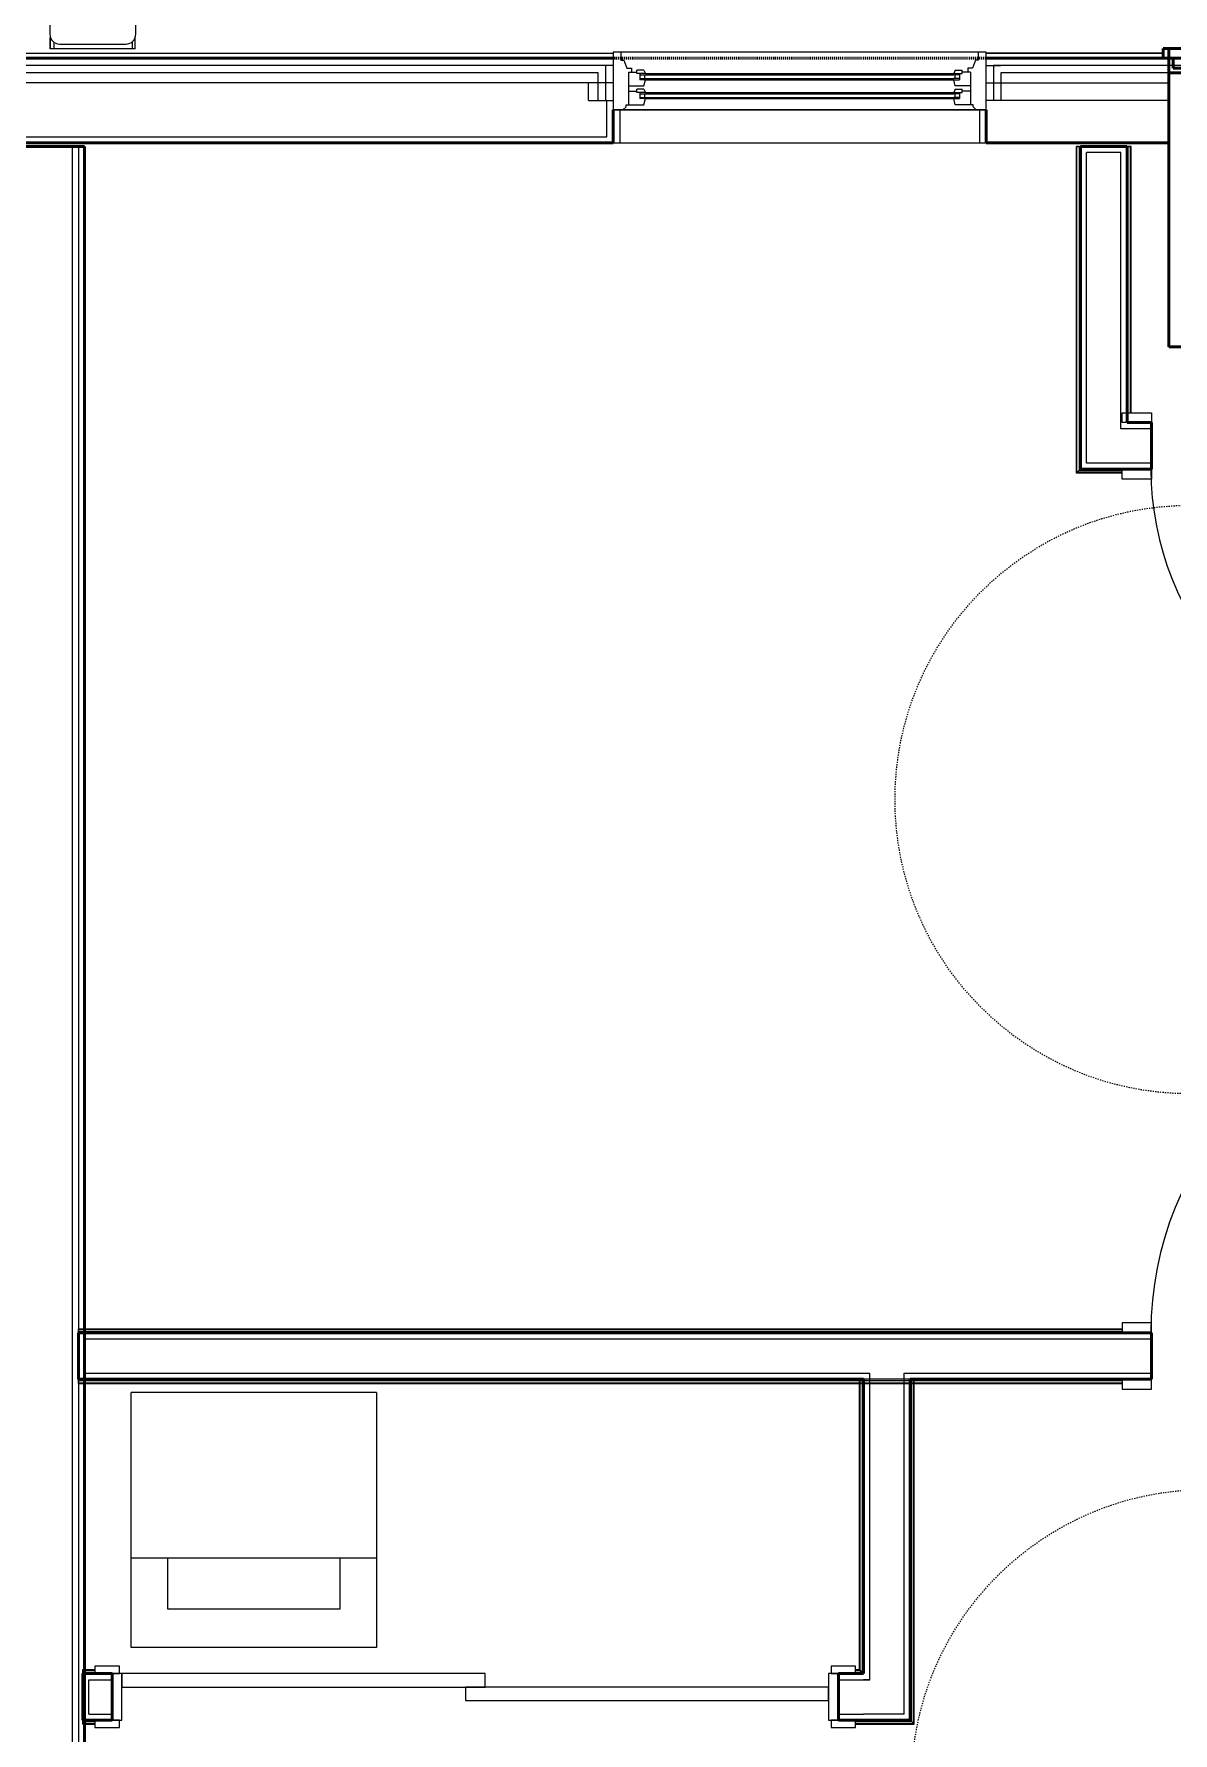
# Model space of a CAD drawing. Header units: inches. Extents: x -4235 to -464, y 9706 to 12425.
# Drawn here: x -3464.4 to -3348.4, y 11918.9 to 12092.2 of the extents above; entities that cross this region are included whole.
import ezdxf

# ---------------------------------------------------------------- set-up
doc = ezdxf.new("R2010")
doc.units = ezdxf.units.IN
doc.header["$MEASUREMENT"] = 0
doc.linetypes.add('Dash', pattern=[0.25, 0.125, -0.125])
doc.linetypes.add('Dash 1_16_', pattern=[0.125, 0.0625, -0.0625])
for name, color, linetype, lineweight in [('0-1', 7, 'Continuous', 5), ('0-2', 10, 'Continuous', 9), ('A-DOOR-1', 7, 'Continuous', 9), ('A-DOOR-2', 90, 'Continuous', 20), ('A-DOOR-FRAM-1', 90, 'Continuous', 20), ('A-GENM', 5, 'Continuous', 9), ('A-GENM-5', 5, 'Continuous', 50), ('A-GENM-HDLN-1', 7, 'Dash', 9), ('A-GLAZ-1', 151, 'Continuous', 9), ('A-GLAZ-2', 151, 'Continuous', 20), ('A-WALL-1', 250, 'Continuous', 50), ('A-WALL-2', 50, 'Continuous', 13), ('A-WALL-3', 10, 'Continuous', 9), ('A-WALL-4', 254, 'Continuous', 9), ('A-WALL-5', 7, 'Continuous', 9), ('A-WALL-6', 113, 'Continuous', 9), ('A-WALL-7', 113, 'Continuous', 50), ('C-PROP-LINE-1', 91, 'Dash 1_16_', 50), ('C-TOPO-3', 254, 'Continuous', 9), ('I-WALL-1', 250, 'Continuous', 50), ('I-WALL-2', 10, 'Continuous', 9), ('I-WALL-3', 254, 'Continuous', 9), ('P-SANR-FIXT-1', 7, 'Continuous', 9), ('Q-SPCQ', 91, 'Continuous', 9), ('S-FNDN-3', 32, 'Continuous', 9)]:
    doc.layers.add(name, color=color, linetype=linetype, lineweight=lineweight)

# ---------------------------------------------------------------- blocks, each defined once
blk = doc.blocks.new('Stacked Washer and Dryer - 26_x25_ - Private-1352637-BACKGROUND - 1ST FLOOR')
at = {"layer": 'P-SANR-FIXT-1'}
for p, q in [((0, 12.5), (26, 12.5)), ((0, 12.5), (0, -12.5)), ((16.90625, 12.5), (16.90625, -12.5)), ((26, 12.5), (26, -12.5)), ((16.90625, 8.75), (22.09375, 8.75)), ((22.09375, 8.75), (22.09375, -8.75)), ((22.09375, -8.75), (16.90625, -8.75)), ((26, -12.5), (0, -12.5))]:
    blk.add_line(p, q, dxfattribs=at)
blk = doc.blocks.new('Basic Wall _ INT - W4BØF - _5_8 GYP - 2X4 WOOD_BATT_ - 5_8 GYP_ - ___-2682794-BACKGROUND - 1ST FLOOR')
at = {"layer": 'A-WALL-3'}
for p, q in [((-3459.9, 11954.99), (-3459.9, 11954.96)), ((-3459.9, 11954.94), (-3459.9, 11954.99)), ((-3459.27, 11954.99), (-3459.9, 11954.99)), ((-3459.9, 11954.9), (-3459.9, 11954.94)), ((-3459.9, 11954.86), (-3459.9, 11954.9)), ((-3459.9, 11954.69), (-3459.9, 11954.86)), ((-3459.9, 11954.86), (-3459.9, 11954.86)), ((-3459.9, 11954.85), (-3459.9, 11954.78)), ((-3459.9, 11954.78), (-3459.9, 11954.63)), ((-3459.9, 11954.57), (-3459.9, 11954.69)), ((-3459.9, 11954.63), (-3459.9, 11954.57)), ((-3459.9, 11954.63), (-3459.27, 11954.63)), ((-3380.31, 11954.63), (-3380.19, 11954.63)), ((-3380.19, 11954.63), (-3380.1, 11954.63)), ((-3380.1, 11954.63), (-3380.04, 11954.63)), ((-3375.15, 11954.99), (-3379.9, 11954.99)), ((-3379.9, 11954.63), (-3379.28, 11954.63)), ((-3379.27, 11954.63), (-3375.81, 11954.63)), ((-3375.77, 11954.63), (-3375.16, 11954.63)), ((-3375, 11954.63), (-3374.95, 11954.63)), ((-3374.95, 11954.63), (-3374.86, 11954.63)), ((-3374.85, 11954.63), (-3374.74, 11954.63)), ((-3350.55, 11954.99), (-3353.55, 11954.99))]:
    blk.add_line(p, q, dxfattribs=at)
at = {"layer": 'A-WALL-4'}
for p, q in [((-3459.9, 11954.86), (-3459.27, 11954.86)), ((-3459.9, 11954.57), (-3459.27, 11954.57)), ((-3379.9, 11954.99), (-3459.27, 11954.99)), ((-3459.27, 11954.63), (-3380.31, 11954.63)), ((-3380.31, 11954.57), (-3380.19, 11954.57)), ((-3380.19, 11954.57), (-3380.1, 11954.57)), ((-3380.1, 11954.57), (-3380.04, 11954.57)), ((-3379.9, 11954.86), (-3379.28, 11954.86)), ((-3379.9, 11954.57), (-3379.28, 11954.57)), ((-3379.27, 11954.86), (-3375.79, 11954.86)), ((-3379.27, 11954.57), (-3375.16, 11954.57)), ((-3375.77, 11954.86), (-3375.15, 11954.86)), ((-3353.55, 11954.99), (-3375.15, 11954.99)), ((-3375, 11954.57), (-3374.95, 11954.57)), ((-3374.95, 11954.57), (-3374.86, 11954.57)), ((-3374.85, 11954.57), (-3374.74, 11954.57)), ((-3374.74, 11954.63), (-3353.55, 11954.63))]:
    blk.add_line(p, q, dxfattribs=at)
at = {"layer": 'A-WALL-5'}
for p, q in [((-3459.27, 11954.86), (-3379.9, 11954.86)), ((-3459.27, 11954.57), (-3380.31, 11954.57)), ((-3375.15, 11954.86), (-3353.55, 11954.86)), ((-3374.74, 11954.57), (-3353.55, 11954.57))]:
    blk.add_line(p, q, dxfattribs=at)
blk = doc.blocks.new('Basic Wall _ INT - W4BØF - _5_8 GYP - 2X4 WOOD_BATT_ - 5_8 GYP_ - ___-2682793-BACKGROUND - 1ST FLOOR')
at = {"layer": 'A-WALL-3'}
for p, q in [((-3459.9, 11960.03), (-3459.9, 11960.15)), ((-3459.9, 11960.15), (-3459.9, 11960.09)), ((-3459.9, 11960.09), (-3459.9, 11959.94)), ((-3459.9, 11960.09), (-3459.27, 11960.09)), ((-3459.9, 11959.88), (-3459.9, 11960.03)), ((-3459.9, 11959.94), (-3459.9, 11959.88)), ((-3459.9, 11959.86), (-3459.9, 11959.88)), ((-3459.9, 11959.86), (-3459.9, 11959.86)), ((-3459.9, 11959.85), (-3459.9, 11959.86)), ((-3459.9, 11959.84), (-3459.9, 11959.85)), ((-3459.9, 11959.78), (-3459.9, 11959.84)), ((-3459.9, 11959.83), (-3459.9, 11959.81)), ((-3459.9, 11959.74), (-3459.9, 11959.78)), ((-3459.9, 11959.76), (-3459.9, 11959.74)), ((-3459.27, 11959.74), (-3459.9, 11959.74)), ((-3350.55, 11959.74), (-3353.55, 11959.74))]:
    blk.add_line(p, q, dxfattribs=at)
at = {"layer": 'A-WALL-4'}
for p, q in [((-3459.9, 11960.15), (-3459.27, 11960.15)), ((-3459.27, 11959.86), (-3459.9, 11959.86)), ((-3459.27, 11960.09), (-3353.55, 11960.09)), ((-3353.55, 11959.74), (-3459.27, 11959.74))]:
    blk.add_line(p, q, dxfattribs=at)
at = {"layer": 'A-WALL-5'}
for p, q in [((-3459.27, 11960.15), (-3353.55, 11960.15)), ((-3353.55, 11959.86), (-3459.27, 11959.86))]:
    blk.add_line(p, q, dxfattribs=at)
blk = doc.blocks.new('SWING - SINGLE - FLUSH - 2-10 x 6-8 - PRIVACY-3199407-BACKGROUND - 1ST FLOOR')
at = {"layer": 'A-DOOR-1'}
blk.add_arc((17, 2.37), 34.07, 93.3657, 180, dxfattribs=at)
at = {"layer": 'A-DOOR-2'}
for p, q in [((15, 2.37), (15, 36.38)), ((17, 36.38), (15, 36.38)), ((17, 2.37), (17, 36.38)), ((17, 2.37), (15, 2.37))]:
    blk.add_line(p, q, dxfattribs=at)
at = {"layer": 'A-DOOR-FRAM-1'}
for p, q in [((-17, 3.37), (-20, 3.37)), ((-20, 3.37), (-20, 2.37)), ((-20, 2.37), (-17, 2.37)), ((-17, 2.37), (-17, 3.37)), ((20, 3.37), (17, 3.37)), ((17, 3.37), (17, 2.37)), ((17, 2.37), (20, 2.37)), ((20, 2.37), (20, 3.37)), ((-17, -2.38), (-20, -2.38)), ((-20, -2.38), (-20, -3.38)), ((-20, -3.38), (-17, -3.38)), ((-17, -3.38), (-17, -2.38)), ((20, -2.38), (17, -2.38)), ((17, -2.38), (17, -3.38)), ((17, -3.38), (20, -3.38)), ((20, -3.38), (20, -2.38))]:
    blk.add_line(p, q, dxfattribs=at)
blk = doc.blocks.new('Basic Wall _ INT - W4BØF - _5_8 GYP - 2X4 WOOD_BATT_ - 5_8 GYP_ - ___-2682799-BACKGROUND - 1ST FLOOR')
at = {"layer": 'A-WALL-4'}
for p, q in [((-3353.02, 12080.69), (-3353.05, 12080.69)), ((-3353.05, 12080.69), (-3353.05, 12053.54)), ((-3352.85, 12080.69), (-3352.91, 12080.69)), ((-3352.7, 12080.69), (-3352.84, 12080.69)), ((-3352.64, 12080.69), (-3352.7, 12080.69)), ((-3352.7, 12053.54), (-3352.7, 12080.69))]:
    blk.add_line(p, q, dxfattribs=at)
at = {"layer": 'A-WALL-5'}
for p, q in [((-3353.05, 12080.69), (-3353.01, 12080.69)), ((-3353.01, 12080.69), (-3352.92, 12080.69)), ((-3352.92, 12053.54), (-3352.92, 12080.69)), ((-3352.92, 12080.69), (-3352.64, 12080.69)), ((-3352.64, 12053.54), (-3352.64, 12080.69))]:
    blk.add_line(p, q, dxfattribs=at)
blk = doc.blocks.new('Basic Wall _ INT - W4BØF - _5_8 GYP - 2X4 WOOD_BATT_ - 5_8 GYP_ - ___-2682800-BACKGROUND - 1ST FLOOR')
at = {"layer": 'A-WALL-3'}
for p, q in [((-3358.21, 12047.38), (-3358.15, 12047.44)), ((-3358.15, 12047.44), (-3358, 12047.58)), ((-3358, 12047.59), (-3357.94, 12047.65)), ((-3357.82, 12047.77), (-3357.8, 12047.79))]:
    blk.add_line(p, q, dxfattribs=at)
at = {"layer": 'A-WALL-4'}
for p, q in [((-3358.15, 12080.69), (-3358.21, 12080.69)), ((-3358, 12080.69), (-3358.15, 12080.69)), ((-3358.15, 12047.44), (-3358.15, 12080.69)), ((-3357.94, 12080.69), (-3358, 12080.69)), ((-3357.8, 12080.69), (-3357.82, 12080.69)), ((-3357.8, 12080.69), (-3357.8, 12047.79))]:
    blk.add_line(p, q, dxfattribs=at)
at = {"layer": 'A-WALL-5'}
for p, q in [((-3358.21, 12080.69), (-3357.92, 12080.69)), ((-3358.21, 12047.38), (-3358.21, 12080.69)), ((-3357.92, 12080.69), (-3357.92, 12047.66)), ((-3357.92, 12080.69), (-3357.84, 12080.69)), ((-3357.84, 12080.69), (-3357.8, 12080.69))]:
    blk.add_line(p, q, dxfattribs=at)
at = {"layer": 'A-WALL-5', "flags": 128}
for points in [[(-3357.92, 12047.66), (-3357.94, 12047.64), (-3358, 12047.59), (-3358.09, 12047.5), (-3358.21, 12047.38)], [(-3357.84, 12047.75), (-3357.86, 12047.73), (-3357.88, 12047.71), (-3357.9, 12047.69), (-3357.91, 12047.68), (-3357.92, 12047.67), (-3357.92, 12047.66)]]:
    blk.add_lwpolyline(points, dxfattribs=at)
blk = doc.blocks.new('Basic Wall _ INT - W4BØF - _5_8 GYP - 2X4 WOOD_BATT_ - 5_8 GYP_ - ___-2682802-BACKGROUND - 1ST FLOOR')
at = {"layer": 'A-WALL-3'}
for p, q in [((-3358.15, 12047.44), (-3358.21, 12047.38)), ((-3358, 12047.58), (-3358.15, 12047.44)), ((-3357.94, 12047.65), (-3358, 12047.59)), ((-3357.8, 12047.79), (-3357.82, 12047.77)), ((-3320.55, 12047.79), (-3317.55, 12047.79)), ((-3314.34, 12047.38), (-3314.27, 12047.44)), ((-3314.27, 12047.44), (-3314.13, 12047.58)), ((-3314.13, 12047.59), (-3314.06, 12047.65)), ((-3313.95, 12047.77), (-3313.92, 12047.79))]:
    blk.add_line(p, q, dxfattribs=at)
at = {"layer": 'A-WALL-4'}
for p, q in [((-3353.55, 12047.44), (-3358.15, 12047.44)), ((-3357.8, 12047.79), (-3353.55, 12047.79)), ((-3317.55, 12047.79), (-3313.92, 12047.79)), ((-3314.27, 12047.44), (-3317.55, 12047.44))]:
    blk.add_line(p, q, dxfattribs=at)
at = {"layer": 'A-WALL-5'}
for p, q in [((-3353.55, 12047.38), (-3358.21, 12047.38)), ((-3357.92, 12047.66), (-3353.55, 12047.66)), ((-3317.55, 12047.66), (-3314.05, 12047.66)), ((-3314.34, 12047.38), (-3317.55, 12047.38))]:
    blk.add_line(p, q, dxfattribs=at)
at = {"layer": 'A-WALL-5', "flags": 128}
for points in [[(-3358.21, 12047.38), (-3358.09, 12047.5), (-3358, 12047.59), (-3357.94, 12047.64), (-3357.92, 12047.66)], [(-3357.92, 12047.66), (-3357.92, 12047.67), (-3357.91, 12047.68), (-3357.9, 12047.69), (-3357.88, 12047.71), (-3357.86, 12047.73), (-3357.84, 12047.75)], [(-3314.05, 12047.66), (-3314.07, 12047.64), (-3314.13, 12047.59), (-3314.22, 12047.5), (-3314.34, 12047.38)], [(-3313.97, 12047.75), (-3313.99, 12047.73), (-3314.01, 12047.71), (-3314.02, 12047.69), (-3314.04, 12047.68), (-3314.05, 12047.67), (-3314.05, 12047.66)]]:
    blk.add_lwpolyline(points, dxfattribs=at)
blk = doc.blocks.new('SWING - SINGLE - FLUSH - 30_ x 80_ - MAGIC PAK DOOR - ACOUSTICAL SEAL-3199411-BACKGROUND - 1ST FLOOR')
at = {"layer": 'A-DOOR-1'}
blk.add_arc((15, -2.375), 30.067, 180, 266.18593, dxfattribs=at)
at = {"layer": 'A-DOOR-2'}
for p, q in [((13, -2.375), (13, -32.375)), ((15, -2.375), (13, -2.375)), ((15, -2.375), (15, -32.375)), ((15, -32.375), (13, -32.375))]:
    blk.add_line(p, q, dxfattribs=at)
at = {"layer": 'A-DOOR-FRAM-1'}
for p, q in [((-18, 2.375), (-18, 3.375)), ((-18, 3.375), (-15, 3.375)), ((-15, 2.375), (-18, 2.375)), ((-15, 3.375), (-15, 2.375)), ((15, 2.375), (15, 3.375)), ((15, 3.375), (18, 3.375)), ((18, 2.375), (15, 2.375)), ((18, 3.375), (18, 2.375)), ((-18, -2.375), (-15, -2.375)), ((-18, -3.375), (-18, -2.375)), ((-15, -3.375), (-18, -3.375)), ((-15, -2.375), (-15, -3.375)), ((15, -2.375), (18, -2.375)), ((15, -3.375), (15, -2.375)), ((18, -3.375), (15, -3.375)), ((18, -2.375), (18, -3.375))]:
    blk.add_line(p, q, dxfattribs=at)
blk = doc.blocks.new('ADA Clearances - 5ft Circle-2253126-BACKGROUND - 1ST FLOOR')
at = {"layer": 'A-GENM-HDLN-1'}
blk.add_circle((0, 0), 30, dxfattribs=at)
blk = doc.blocks.new('Basic Wall _ INT - W4BØF - _5_8 GYP - 2X4 WOOD_BATT_ - 5_8 GYP_ - ___-2682796-BACKGROUND - 1ST FLOOR')
at = {"layer": 'A-WALL-3'}
for p, q in [((-3375.12, 11954.99), (-3375.15, 11954.99)), ((-3375.08, 11954.99), (-3375.02, 11954.99)), ((-3375.02, 11954.99), (-3374.74, 11954.99)), ((-3374.95, 11954.99), (-3375.01, 11954.99)), ((-3374.8, 11954.99), (-3374.94, 11954.99)), ((-3374.74, 11954.99), (-3374.8, 11954.99)), ((-3374.8, 11954.8), (-3374.8, 11954.84)), ((-3374.8, 11954.71), (-3374.8, 11954.78)), ((-3374.8, 11954.6), (-3374.8, 11954.69)), ((-3375.15, 11920.24), (-3375.12, 11920.21)), ((-3375.01, 11920.1), (-3374.95, 11920.03)), ((-3374.94, 11920.03), (-3374.8, 11919.88)), ((-3374.8, 11919.88), (-3374.74, 11919.82))]:
    blk.add_line(p, q, dxfattribs=at)
at = {"layer": 'A-WALL-4'}
for p, q in [((-3375.15, 11954.99), (-3375.11, 11954.99)), ((-3375.15, 11954.99), (-3375.15, 11920.24)), ((-3375.11, 11954.99), (-3375.08, 11954.99)), ((-3374.8, 11919.88), (-3374.8, 11954.57)), ((-3374.74, 11954.8), (-3374.74, 11954.84)), ((-3374.74, 11954.71), (-3374.74, 11954.78)), ((-3374.74, 11954.6), (-3374.74, 11954.69))]:
    blk.add_line(p, q, dxfattribs=at)
at = {"layer": 'A-WALL-5'}
for p, q in [((-3375.02, 11920.11), (-3375.02, 11954.99)), ((-3374.74, 11919.82), (-3374.74, 11954.57))]:
    blk.add_line(p, q, dxfattribs=at)
at = {"layer": 'A-WALL-5', "flags": 128}
for points in [[(-3375.02, 11920.11), (-3375.03, 11920.11), (-3375.03, 11920.12), (-3375.05, 11920.13), (-3375.06, 11920.15), (-3375.08, 11920.17), (-3375.11, 11920.19)], [(-3374.74, 11919.82), (-3374.85, 11919.94), (-3374.95, 11920.03), (-3375, 11920.09), (-3375.02, 11920.11)]]:
    blk.add_lwpolyline(points, dxfattribs=at)
blk = doc.blocks.new('Basic Wall _ INT - W4BØF - _5_8 GYP - 2X4 WOOD_BATT_ - 5_8 GYP_ - ___-2682795-BACKGROUND - 1ST FLOOR')
at = {"layer": 'A-WALL-3'}
for p, q in [((-3380.25, 11954.99), (-3380.31, 11954.99)), ((-3380.31, 11954.99), (-3380.02, 11954.99)), ((-3380.1, 11954.99), (-3380.25, 11954.99)), ((-3380.25, 11954.72), (-3380.25, 11954.78)), ((-3380.25, 11954.6), (-3380.25, 11954.69)), ((-3380.04, 11954.99), (-3380.1, 11954.99)), ((-3380.02, 11954.99), (-3379.96, 11954.99)), ((-3379.9, 11954.99), (-3379.92, 11954.99)), ((-3380.31, 11925.4), (-3380.25, 11925.34)), ((-3380.25, 11925.34), (-3380.1, 11925.19)), ((-3380.1, 11925.19), (-3380.04, 11925.13)), ((-3379.92, 11925.01), (-3379.9, 11924.99))]:
    blk.add_line(p, q, dxfattribs=at)
at = {"layer": 'A-WALL-4'}
for p, q in [((-3380.31, 11954.72), (-3380.31, 11954.78)), ((-3380.31, 11954.6), (-3380.31, 11954.69)), ((-3380.25, 11925.34), (-3380.25, 11954.57)), ((-3379.96, 11954.99), (-3379.94, 11954.99)), ((-3379.94, 11954.99), (-3379.9, 11954.99)), ((-3379.9, 11954.99), (-3379.9, 11924.99))]:
    blk.add_line(p, q, dxfattribs=at)
at = {"layer": 'A-WALL-5'}
for p, q in [((-3380.31, 11925.4), (-3380.31, 11954.57)), ((-3380.02, 11954.99), (-3380.02, 11925.11))]:
    blk.add_line(p, q, dxfattribs=at)
at = {"layer": 'A-WALL-5', "flags": 128}
for points in [[(-3380.02, 11925.11), (-3380.04, 11925.13), (-3380.1, 11925.19), (-3380.19, 11925.28), (-3380.31, 11925.4)], [(-3379.94, 11925.03), (-3379.96, 11925.05), (-3379.98, 11925.07), (-3380, 11925.09), (-3380.01, 11925.1), (-3380.02, 11925.11), (-3380.02, 11925.11)]]:
    blk.add_lwpolyline(points, dxfattribs=at)
blk = doc.blocks.new('Basic Wall _ INT - W4BØF - _5_8 GYP - 2X4 WOOD_BATT_ - 5_8 GYP_ - ___-2682798-BACKGROUND - 1ST FLOOR')
at = {"layer": 'A-WALL-3'}
for p, q in [((-3459.46, 11925.4), (-3459.46, 11925.34)), ((-3459.46, 11925.34), (-3459.46, 11925.19)), ((-3459.46, 11925.34), (-3459.27, 11925.34)), ((-3459.46, 11925.19), (-3459.46, 11925.13)), ((-3459.46, 11925.01), (-3459.46, 11924.99)), ((-3459.27, 11924.99), (-3459.46, 11924.99)), ((-3456.46, 11924.99), (-3458.21, 11924.99)), ((-3380.25, 11925.34), (-3380.31, 11925.4)), ((-3380.1, 11925.19), (-3380.25, 11925.34)), ((-3380.04, 11925.13), (-3380.1, 11925.19)), ((-3379.9, 11924.99), (-3379.92, 11925.01))]:
    blk.add_line(p, q, dxfattribs=at)
at = {"layer": 'A-WALL-4'}
for p, q in [((-3459.46, 11925.19), (-3459.46, 11925.4)), ((-3459.46, 11925.4), (-3459.27, 11925.4)), ((-3459.46, 11925.11), (-3459.46, 11925.19)), ((-3459.27, 11925.11), (-3459.46, 11925.11)), ((-3459.46, 11925.11), (-3459.46, 11925.11)), ((-3459.46, 11925.03), (-3459.46, 11925.11)), ((-3459.46, 11924.99), (-3459.46, 11925.03)), ((-3459.27, 11925.34), (-3458.21, 11925.34)), ((-3458.21, 11924.99), (-3459.27, 11924.99)), ((-3380.71, 11925.34), (-3380.25, 11925.34)), ((-3379.9, 11924.99), (-3380.71, 11924.99))]:
    blk.add_line(p, q, dxfattribs=at)
at = {"layer": 'A-WALL-5'}
for p, q in [((-3459.27, 11925.4), (-3458.21, 11925.4)), ((-3458.21, 11925.11), (-3459.27, 11925.11)), ((-3380.71, 11925.4), (-3380.31, 11925.4)), ((-3380.02, 11925.11), (-3380.71, 11925.11))]:
    blk.add_line(p, q, dxfattribs=at)
at = {"layer": 'A-WALL-5', "flags": 128}
for points in [[(-3380.31, 11925.4), (-3380.19, 11925.28), (-3380.1, 11925.19), (-3380.04, 11925.13), (-3380.02, 11925.11)], [(-3380.02, 11925.11), (-3380.02, 11925.11), (-3380.01, 11925.1), (-3380, 11925.09), (-3379.98, 11925.07), (-3379.96, 11925.05), (-3379.94, 11925.03)]]:
    blk.add_lwpolyline(points, dxfattribs=at)
blk = doc.blocks.new('Basic Wall _ INT - W4BØF - _5_8 GYP - 2X4 WOOD_BATT_ - 5_8 GYP_ - ___-2682797-BACKGROUND - 1ST FLOOR')
at = {"layer": 'A-WALL-3'}
for p, q in [((-3459.46, 11920.24), (-3459.46, 11920.21)), ((-3459.27, 11920.24), (-3459.46, 11920.24)), ((-3459.46, 11920.1), (-3459.46, 11920.03)), ((-3459.46, 11920.03), (-3459.46, 11919.88)), ((-3459.46, 11919.88), (-3459.46, 11919.82)), ((-3459.46, 11919.88), (-3459.27, 11919.88)), ((-3456.46, 11920.24), (-3458.21, 11920.24)), ((-3380.71, 11920.24), (-3382.46, 11920.24)), ((-3375.12, 11920.21), (-3375.15, 11920.24)), ((-3374.95, 11920.03), (-3375.01, 11920.1)), ((-3374.8, 11919.88), (-3374.94, 11920.03)), ((-3374.74, 11919.82), (-3374.8, 11919.88))]:
    blk.add_line(p, q, dxfattribs=at)
at = {"layer": 'A-WALL-4'}
for p, q in [((-3459.46, 11920.19), (-3459.46, 11920.24)), ((-3459.46, 11920.11), (-3459.46, 11920.19)), ((-3459.46, 11920.11), (-3459.27, 11920.11)), ((-3459.46, 11919.82), (-3459.46, 11920.11)), ((-3459.46, 11919.82), (-3459.27, 11919.82)), ((-3458.21, 11920.24), (-3459.27, 11920.24)), ((-3459.27, 11919.88), (-3458.21, 11919.88)), ((-3375.15, 11920.24), (-3380.71, 11920.24)), ((-3380.71, 11919.88), (-3374.8, 11919.88))]:
    blk.add_line(p, q, dxfattribs=at)
at = {"layer": 'A-WALL-5'}
for p, q in [((-3459.27, 11920.11), (-3458.21, 11920.11)), ((-3459.27, 11919.82), (-3458.21, 11919.82)), ((-3380.71, 11920.11), (-3375.02, 11920.11)), ((-3380.71, 11919.82), (-3374.74, 11919.82))]:
    blk.add_line(p, q, dxfattribs=at)
at = {"layer": 'A-WALL-5', "flags": 128}
for points in [[(-3375.11, 11920.19), (-3375.08, 11920.17), (-3375.06, 11920.15), (-3375.05, 11920.13), (-3375.03, 11920.12), (-3375.03, 11920.11), (-3375.02, 11920.11)], [(-3375.02, 11920.11), (-3375, 11920.09), (-3374.95, 11920.03), (-3374.85, 11919.94), (-3374.74, 11919.82)]]:
    blk.add_lwpolyline(points, dxfattribs=at)
blk = doc.blocks.new('SLIDING - FLUSH - 6-0 x 6-8-3203587-BACKGROUND - 1ST FLOOR')
at = {"layer": 'A-DOOR-1'}
for p, q in [((-36.25, 3), (-38.75, 3)), ((-38.75, 3), (-38.75, 2.25)), ((-38.75, 2.25), (-36.25, 2.25)), ((-36.25, 2.25), (-36.25, 3)), ((36.25, 3), (36.25, 2.25)), ((38.75, 3), (36.25, 3)), ((36.25, 2.25), (38.75, 2.25)), ((38.75, 2.25), (38.75, 3)), ((-36.25, -2.5), (-38.75, -2.5)), ((-38.75, -2.5), (-38.75, -3.25)), ((-38.75, -3.25), (-36.25, -3.25)), ((-36.25, -3.25), (-36.25, -2.5)), ((38.75, -2.5), (36.25, -2.5)), ((36.25, -2.5), (36.25, -3.25)), ((36.25, -3.25), (38.75, -3.25)), ((38.75, -3.25), (38.75, -2.5))]:
    blk.add_line(p, q, dxfattribs=at)
at = {"layer": 'A-DOOR-2'}
for p, q in [((1, 2.25), (-36, 2.25)), ((-36, 2.25), (-36, 0.875)), ((1, 0.875), (1, 2.25)), ((-36, 0.875), (1, 0.875)), ((36, 0.875), (-1, 0.875)), ((-1, 0.875), (-1, -0.5)), ((36, -0.5), (36, 0.875)), ((-1, -0.5), (36, -0.5))]:
    blk.add_line(p, q, dxfattribs=at)
at = {"layer": 'A-DOOR-FRAM-1'}
for p, q in [((-36, 2.25), (-37, 2.25)), ((-37, 2.25), (-37, -2.5)), ((-36, -2.5), (-36, 2.25)), ((37, 2.25), (36, 2.25)), ((36, 2.25), (36, -2.5)), ((37, -2.5), (37, 2.25)), ((-37, -2.5), (-36, -2.5)), ((36, -2.5), (37, -2.5))]:
    blk.add_line(p, q, dxfattribs=at)
blk = doc.blocks.new('CTR - 1st Phase - Unit Layouts_rvt-1-BACKGROUND - 1ST FLOOR')
at = {"layer": 'A-WALL-1'}
for p, q in [((-3357.8, 12080.69), (-3357.8, 12047.79)), ((-3357.17, 12080.69), (-3357.8, 12080.69)), ((-3353.67, 12080.69), (-3357.17, 12080.69)), ((-3353.05, 12080.69), (-3353.67, 12080.69)), ((-3353.05, 12052.54), (-3353.05, 12080.69)), ((-3350.55, 12052.54), (-3353.05, 12052.54)), ((-3350.55, 12047.79), (-3350.55, 12052.54)), ((-3357.8, 12047.79), (-3357.17, 12047.79)), ((-3357.17, 12047.79), (-3353.05, 12047.79)), ((-3353.05, 12047.79), (-3350.55, 12047.79)), ((-3350.55, 11959.74), (-3459.9, 11959.74)), ((-3459.9, 11959.74), (-3459.9, 11959.11)), ((-3459.9, 11959.11), (-3459.9, 11955.61)), ((-3350.55, 11954.99), (-3350.55, 11959.74)), ((-3459.9, 11955.61), (-3459.9, 11954.99)), ((-3459.9, 11954.99), (-3379.9, 11954.99)), ((-3379.9, 11954.99), (-3379.9, 11924.99)), ((-3375.15, 11954.99), (-3350.55, 11954.99)), ((-3375.15, 11920.24), (-3375.15, 11954.99)), ((-3456.46, 11924.99), (-3459.46, 11924.99)), ((-3459.46, 11924.99), (-3459.46, 11924.36)), ((-3459.46, 11924.36), (-3459.46, 11920.86)), ((-3456.46, 11920.24), (-3456.46, 11924.99)), ((-3379.9, 11924.99), (-3382.46, 11924.99)), ((-3382.46, 11924.99), (-3382.46, 11920.24)), ((-3459.46, 11920.86), (-3459.46, 11920.24)), ((-3459.46, 11920.24), (-3456.46, 11920.24)), ((-3382.46, 11920.24), (-3379.9, 11920.24)), ((-3379.9, 11920.24), (-3375.77, 11920.24)), ((-3375.77, 11920.24), (-3375.15, 11920.24))]:
    blk.add_line(p, q, dxfattribs=at)
at = {"layer": 'A-WALL-2'}
for p, q in [((-3357.17, 12048.41), (-3357.17, 12080.06)), ((-3353.67, 12080.06), (-3357.17, 12080.06)), ((-3353.67, 12051.91), (-3353.67, 12080.06)), ((-3353.05, 12051.91), (-3353.67, 12051.91)), ((-3350.55, 12051.91), (-3353.05, 12051.91)), ((-3353.67, 12048.41), (-3357.17, 12048.41)), ((-3353.05, 12048.41), (-3353.67, 12048.41)), ((-3350.55, 12048.41), (-3353.05, 12048.41)), ((-3459.27, 11959.11), (-3459.27, 11955.61)), ((-3459.27, 11959.11), (-3350.55, 11959.11)), ((-3459.27, 11955.61), (-3379.27, 11955.61)), ((-3379.27, 11954.99), (-3379.27, 11955.61)), ((-3375.77, 11955.61), (-3350.55, 11955.61)), ((-3375.77, 11954.99), (-3375.77, 11955.61)), ((-3379.27, 11924.36), (-3379.27, 11954.99)), ((-3375.77, 11920.86), (-3375.77, 11954.99)), ((-3458.84, 11924.36), (-3456.46, 11924.36)), ((-3458.84, 11920.86), (-3458.84, 11924.36)), ((-3382.46, 11924.36), (-3379.9, 11924.36)), ((-3379.9, 11924.36), (-3379.27, 11924.36)), ((-3379.27, 11924.36), (-3379.9, 11924.36)), ((-3458.84, 11920.86), (-3456.46, 11920.86)), ((-3382.46, 11920.86), (-3379.9, 11920.86)), ((-3379.27, 11920.86), (-3379.9, 11920.86)), ((-3375.77, 11920.86), (-3379.27, 11920.86))]:
    blk.add_line(p, q, dxfattribs=at)
at = {"layer": 'A-WALL-3'}
for p, q in [((-3357.8, 12080.69), (-3357.8, 12047.79)), ((-3353.05, 12053.54), (-3353.05, 12080.69)), ((-3353.55, 12047.79), (-3357.8, 12047.79)), ((-3459.27, 11959.74), (-3459.9, 11959.74)), ((-3459.9, 11954.99), (-3459.9, 11959.74)), ((-3353.55, 11959.74), (-3459.27, 11959.74)), ((-3350.55, 11959.74), (-3353.55, 11959.74)), ((-3459.9, 11954.99), (-3459.27, 11954.99)), ((-3459.27, 11954.99), (-3380.31, 11954.99)), ((-3380.31, 11954.99), (-3380.04, 11954.99)), ((-3379.9, 11954.78), (-3379.9, 11954.72)), ((-3379.9, 11954.69), (-3379.9, 11954.6)), ((-3379.9, 11954.57), (-3379.9, 11924.99)), ((-3375.15, 11954.8), (-3375.15, 11954.84)), ((-3375.15, 11954.71), (-3375.15, 11954.78)), ((-3375.15, 11954.6), (-3375.15, 11954.69)), ((-3375.15, 11920.24), (-3375.15, 11954.57)), ((-3375, 11954.99), (-3374.74, 11954.99)), ((-3374.74, 11954.99), (-3353.55, 11954.99)), ((-3353.55, 11954.99), (-3350.55, 11954.99)), ((-3459.27, 11924.99), (-3459.46, 11924.99)), ((-3459.46, 11920.24), (-3459.46, 11924.99)), ((-3458.21, 11924.99), (-3459.27, 11924.99)), ((-3456.46, 11924.99), (-3458.21, 11924.99)), ((-3456.46, 11924.99), (-3456.46, 11920.24)), ((-3382.46, 11920.24), (-3382.46, 11924.99)), ((-3379.9, 11924.99), (-3380.71, 11924.99)), ((-3459.46, 11920.24), (-3459.27, 11920.24)), ((-3459.27, 11920.24), (-3458.21, 11920.24)), ((-3458.21, 11920.24), (-3456.46, 11920.24)), ((-3382.46, 11920.24), (-3380.71, 11920.24)), ((-3380.71, 11920.24), (-3379.9, 11920.24)), ((-3375.15, 11920.24), (-3379.9, 11920.24))]:
    blk.add_line(p, q, dxfattribs=at)
at = {"layer": 'A-WALL-4'}
for p, q in [((-3357.8, 12080.69), (-3353.05, 12080.69)), ((-3350.55, 12052.54), (-3350.55, 12047.79)), ((-3350.55, 11959.74), (-3350.55, 11954.99))]:
    blk.add_line(p, q, dxfattribs=at)
at = {"layer": '0-2'}
for name, p in [('Basic Wall _ INT - W4BØF - _5_8 GYP - 2X4 WOOD_BATT_ - 5_8 GYP_ - ___-2682800-BACKGROUND - 1ST FLOOR', (0, 0)), ('Basic Wall _ INT - W4BØF - _5_8 GYP - 2X4 WOOD_BATT_ - 5_8 GYP_ - ___-2682799-BACKGROUND - 1ST FLOOR', (0, 0)), ('SWING - SINGLE - FLUSH - 30_ x 80_ - MAGIC PAK DOOR - ACOUSTICAL SEAL-3199411-BACKGROUND - 1ST FLOOR', (-3335.55, 12050.16)), ('Basic Wall _ INT - W4BØF - _5_8 GYP - 2X4 WOOD_BATT_ - 5_8 GYP_ - ___-2682802-BACKGROUND - 1ST FLOOR', (0, 0)), ('SWING - SINGLE - FLUSH - 2-10 x 6-8 - PRIVACY-3199407-BACKGROUND - 1ST FLOOR', (-3333.55, 11957.36)), ('Basic Wall _ INT - W4BØF - _5_8 GYP - 2X4 WOOD_BATT_ - 5_8 GYP_ - ___-2682793-BACKGROUND - 1ST FLOOR', (0, 0)), ('Basic Wall _ INT - W4BØF - _5_8 GYP - 2X4 WOOD_BATT_ - 5_8 GYP_ - ___-2682794-BACKGROUND - 1ST FLOOR', (0, 0)), ('Basic Wall _ INT - W4BØF - _5_8 GYP - 2X4 WOOD_BATT_ - 5_8 GYP_ - ___-2682795-BACKGROUND - 1ST FLOOR', (0, 0)), ('Basic Wall _ INT - W4BØF - _5_8 GYP - 2X4 WOOD_BATT_ - 5_8 GYP_ - ___-2682796-BACKGROUND - 1ST FLOOR', (0, 0)), ('SLIDING - FLUSH - 6-0 x 6-8-3203587-BACKGROUND - 1ST FLOOR', (-3419.46, 11922.74)), ('Basic Wall _ INT - W4BØF - _5_8 GYP - 2X4 WOOD_BATT_ - 5_8 GYP_ - ___-2682798-BACKGROUND - 1ST FLOOR', (0, 0)), ('Basic Wall _ INT - W4BØF - _5_8 GYP - 2X4 WOOD_BATT_ - 5_8 GYP_ - ___-2682797-BACKGROUND - 1ST FLOOR', (0, 0))]:
    blk.add_blockref(name, p, dxfattribs=at)
for name, p, rotation in [('ADA Clearances - 5ft Circle-2253126-BACKGROUND - 1ST FLOOR', (-3346.69, 12014.1), 180), ('Stacked Washer and Dryer - 26_x25_ - Private-1352637-BACKGROUND - 1ST FLOOR', (-3442.02, 11953.65), 270.0000000000069), ('ADA Clearances - 5ft Circle-2253126-BACKGROUND - 1ST FLOOR', (-3345.02, 11913.75), 180)]:
    blk.add_blockref(name, p, dxfattribs=dict(at, rotation=rotation))
blk = doc.blocks.new('CTR  - Topography_rvt-1-BACKGROUND - 1ST FLOOR')
at = {"layer": 'C-TOPO-3'}
for p, q in [((-3489.22, 12090.19), (-3405.42, 12090.19)), ((-3352.69, 12090.19), (-3367.4, 12090.19)), ((-3349.36, 12090.19), (-3352.69, 12090.19))]:
    blk.add_line(p, q, dxfattribs=at)
blk = doc.blocks.new('CTR - 1st Phase - Common Walls_rvt-1-BACKGROUND - 1ST FLOOR')
at = {"layer": 'A-WALL-2'}
for p, q in [((-3460.52, 12080.69), (-3460.52, 11845.74)), ((-3459.9, 12080.69), (-3459.9, 11845.74))]:
    blk.add_line(p, q, dxfattribs=at)
at = {"layer": 'I-WALL-1'}
for p, q in [((-3459.27, 12080.69), (-3467.77, 12080.69)), ((-3459.27, 11846.36), (-3459.27, 12080.69))]:
    blk.add_line(p, q, dxfattribs=at)
at = {"layer": 'I-WALL-2'}
for p, q in [((-3459.27, 11960.03), (-3459.27, 11960.15)), ((-3459.27, 11959.94), (-3459.27, 11960.03)), ((-3459.27, 11959.88), (-3459.27, 11959.94)), ((-3459.27, 11959.11), (-3459.27, 11959.74)), ((-3459.27, 11955.61), (-3459.27, 11959.11)), ((-3459.27, 11954.99), (-3459.27, 11955.61)), ((-3459.27, 11954.78), (-3459.27, 11954.84)), ((-3459.27, 11954.69), (-3459.27, 11954.78)), ((-3459.27, 11954.57), (-3459.27, 11954.69)), ((-3459.27, 11925.28), (-3459.27, 11925.39)), ((-3459.27, 11925.19), (-3459.27, 11925.27)), ((-3459.27, 11925.13), (-3459.27, 11925.18)), ((-3459.27, 11920.24), (-3459.27, 11924.99)), ((-3459.27, 11920.03), (-3459.27, 11920.09)), ((-3459.27, 11919.94), (-3459.27, 11920.03)), ((-3459.27, 11919.82), (-3459.27, 11919.93))]:
    blk.add_line(p, q, dxfattribs=at)
at = {"layer": 'I-WALL-3'}
for p, q in [((-3467.77, 12080.69), (-3459.27, 12080.69)), ((-3459.27, 11960.15), (-3459.27, 12080.69)), ((-3459.27, 11925.39), (-3459.27, 11954.57)), ((-3459.27, 11901.99), (-3459.27, 11919.82))]:
    blk.add_line(p, q, dxfattribs=at)
blk = doc.blocks.new('Window-Double_Hung-Andersen-400_Series-Tilt_Wash - DOUBLE HUNG - COTTAGE - 1ST FLOOR-2889518-BACKGROUND - 1ST FLOOR')
at = {"layer": 'A-GLAZ-1'}
for p, q in [((-16.29, 2.62), (-15.7, 2.62)), ((-16.29, 2.25), (-15.7, 2.25)), ((-15.82, 2.62), (-15.82, 2.25)), ((-15.7, 2.75), (15.7, 2.75)), ((-15.7, 2.62), (15.7, 2.62)), ((-15.7, 2.25), (15.7, 2.25)), ((-15.7, 2.12), (15.7, 2.12)), ((16.29, 2.62), (15.7, 2.62)), ((16.29, 2.25), (15.7, 2.25)), ((15.82, 2.62), (15.82, 2.25)), ((-16.29, 0.69), (-15.7, 0.69)), ((-16.29, 0.31), (-15.7, 0.31)), ((-15.82, 0.69), (-15.82, 0.31)), ((-15.7, 0.81), (15.7, 0.81)), ((-15.7, 0.69), (15.7, 0.69)), ((-15.7, 0.31), (15.7, 0.31)), ((-15.7, 0.19), (15.7, 0.19)), ((16.29, 0.69), (15.7, 0.69)), ((16.29, 0.31), (15.7, 0.31)), ((15.82, 0.69), (15.82, 0.31)), ((18.95, -0.94), (-18.95, -0.94)), ((-18.95, -0.94), (-18.95, -4.31)), ((-18.32, -0.94), (-18.32, -4.31)), ((18.32, -0.94), (18.32, -4.31)), ((18.95, -4.31), (18.95, -0.94)), ((-18.95, -4.31), (18.95, -4.31))]:
    blk.add_line(p, q, dxfattribs=at)
at = {"layer": 'A-GLAZ-2'}
for p, q in [((-19.01, 3.56), (-20.51, 3.56)), ((19.01, 4.94), (-19.01, 4.94)), ((-19.01, 4.94), (-19.01, -0.94)), ((-18.2, 4.94), (-18.2, 4.12)), ((-18.2, 4.12), (-17.92, 4.12)), ((-17.92, 4.12), (-17.61, 3.31)), ((17.92, 4.12), (17.61, 3.31)), ((18.2, 4.12), (17.92, 4.12)), ((18.2, 4.94), (18.2, 4.12)), ((19.01, -0.94), (19.01, 4.94)), ((19.01, 3.56), (20.51, 3.56)), ((-17.61, 3.31), (-17.14, 3.31)), ((-17.42, 2.87), (-16.57, 2.87)), ((-17.42, 2.87), (-17.42, -0.44)), ((-17.14, 3.31), (-17.14, 2.87)), ((-15.86, 3.09), (-16.57, 3.09)), ((-16.57, 2.75), (-16.57, 3.09)), ((-15.7, 2.75), (-16.57, 2.75)), ((-16.29, 2.75), (-16.29, 2.12)), ((-15.7, 2.12), (-16.29, 2.12)), ((-15.86, 3.09), (-15.7, 2.75)), ((-15.86, 1.5), (-15.7, 2.12)), ((15.86, 3.09), (15.7, 2.75)), ((15.7, 2.75), (16.57, 2.75)), ((15.7, 2.12), (16.29, 2.12)), ((15.86, 1.5), (15.7, 2.12)), ((15.86, 3.09), (16.57, 3.09)), ((16.29, 2.75), (16.29, 2.12)), ((16.57, 2.75), (16.57, 3.09)), ((17.42, 2.87), (16.57, 2.87)), ((17.14, 3.31), (17.14, 2.87)), ((17.61, 3.31), (17.14, 3.31)), ((17.42, 2.87), (17.42, -0.44)), ((-17.42, 1.5), (-15.86, 1.5)), ((-17.42, 0.94), (-16.57, 0.94)), ((-15.86, 1.16), (-16.57, 1.16)), ((-16.57, 0.81), (-16.57, 1.16)), ((-15.7, 0.81), (-16.57, 0.81)), ((-16.29, 0.81), (-16.29, 0.19)), ((-15.7, 0.19), (-16.29, 0.19)), ((-15.86, 1.16), (-15.7, 0.81)), ((-15.86, -0.44), (-15.7, 0.19)), ((15.86, 1.16), (15.7, 0.81)), ((15.7, 0.81), (16.57, 0.81)), ((15.7, 0.19), (16.29, 0.19)), ((15.86, -0.44), (15.7, 0.19)), ((17.42, 1.5), (15.86, 1.5)), ((15.86, 1.16), (16.57, 1.16)), ((16.29, 0.81), (16.29, 0.19)), ((16.57, 0.81), (16.57, 1.16)), ((17.42, 0.94), (16.57, 0.94)), ((-19.01, -0.94), (19.01, -0.94)), ((-17.67, -0.66), (-18, -0.94)), ((-17.67, -0.66), (-17.67, -0.44)), ((-17.67, -0.44), (-15.86, -0.44)), ((17.67, -0.44), (15.86, -0.44)), ((17.67, -0.66), (17.67, -0.44)), ((17.67, -0.66), (18, -0.94))]:
    blk.add_line(p, q, dxfattribs=at)
blk = doc.blocks.new('Plumbing Gas Meter 3d single - Plumbing Gas Meter 3d single-2101173-BACKGROUND - 1ST FLOOR')
at = {"layer": 'Q-SPCQ'}
for p, q in [((-4.32, 4), (-4.32, 2.82)), ((-4.32, 4), (-4.32, 4)), ((-4.32, 4), (-3.92, 4)), ((-4.32, 2.82), (-4.32, 4)), ((-3.92, 4), (-2.55, 4)), ((-3.92, 3.33), (-3.92, 4)), ((3.38, 3.5), (-3.37, 3.5)), ((-2.55, 4.75), (1.3, 4.75)), ((-2.55, 4.75), (-2.55, 3.5)), ((1.3, 4.75), (1.3, 3.5)), ((1.3, 4), (2.06, 4)), ((2.06, 4), (4.06, 4)), ((4.06, 4), (4.32, 4)), ((4.06, 3.23), (4.06, 4)), ((4.32, 2.82), (4.32, 4)), ((4.32, 4), (4.32, 4)), ((4.32, 2.82), (4.32, 4)), ((-4.37, 2.5), (-4.37, 1)), ((4.38, 1), (4.38, 2.5)), ((-4.37, -1), (-4.37, -2.5)), ((4.38, -2.5), (4.38, -1)), ((-4.32, -2.82), (-4.32, -4)), ((-4.32, -4), (-4.32, -2.82)), ((-3.92, -4), (-3.92, -3.33)), ((4.06, -4), (4.06, -3.22)), ((4.32, -4), (4.32, -2.82)), ((4.32, -4), (4.32, -2.82)), ((-3.92, -4), (-4.32, -4)), ((-4.32, -4), (-4.32, -4)), ((-1.92, -4), (-3.92, -4)), ((-3.37, -3.5), (3.38, -3.5)), ((2.06, -4), (-1.92, -4)), ((4.06, -4), (2.06, -4)), ((4.32, -4), (4.06, -4)), ((4.32, -4), (4.32, -4))]:
    blk.add_line(p, q, dxfattribs=at)
for centre, start, end in [((-3.37, 2.5), 90, 180), ((3.38, 2.5), 0, 90), ((-3.37, -2.5), 180, 270), ((3.38, -2.5), 270, 0)]:
    blk.add_arc(centre, 1, start, end, dxfattribs=at)
blk = doc.blocks.new('V-Series_EWC4_SPVU_RFA_2015 - 1ST FLOOR-2484708-BACKGROUND - 1ST FLOOR')
at = {"layer": 'A-GENM'}
for p, q in [((-3131.33, 12089.69), (-3128.53, 12089.69)), ((-3128.03, 12089.69), (-3125.05, 12089.69)), ((-3124.55, 12089.69), (-3121.57, 12089.69)), ((-3121.07, 12089.69), (-3118.08, 12089.69)), ((-3117.58, 12089.69), (-3114.6, 12089.69)), ((-3114.1, 12089.69), (-3111.11, 12089.69)), ((-3110.61, 12089.69), (-3107.63, 12089.69)), ((-3107.13, 12089.69), (-3104.33, 12089.69))]:
    blk.add_line(p, q, dxfattribs=at)
at = {"layer": 'A-GENM-5'}
for p, q in [((-3131.77, 12090.69), (-3132.33, 12090.69)), ((-3132.33, 12090.69), (-3132.33, 12089.69)), ((-3103.89, 12090.69), (-3131.77, 12090.69)), ((-3131.77, 12090.69), (-3131.77, 12089.69)), ((-3131.77, 12089.69), (-3131.77, 12090.69)), ((-3103.89, 12089.69), (-3103.89, 12090.69)), ((-3103.33, 12090.69), (-3103.89, 12090.69)), ((-3103.89, 12090.69), (-3103.89, 12089.69)), ((-3103.33, 12089.69), (-3103.33, 12090.69)), ((-3132.33, 12089.69), (-3131.77, 12089.69)), ((-3131.77, 12089.69), (-3103.89, 12089.69)), ((-3131.77, 12089.69), (-3131.77, 12060.25)), ((-3131.33, 12089.69), (-3131.77, 12089.69)), ((-3131.33, 12088.69), (-3131.33, 12089.69)), ((-3128.53, 12088.69), (-3131.33, 12088.69)), ((-3128.03, 12089.69), (-3128.53, 12089.69)), ((-3128.53, 12089.69), (-3128.53, 12088.69)), ((-3128.03, 12088.69), (-3128.03, 12089.69)), ((-3125.05, 12088.69), (-3128.03, 12088.69)), ((-3124.55, 12089.69), (-3125.05, 12089.69)), ((-3125.05, 12089.69), (-3125.05, 12088.69)), ((-3124.55, 12088.69), (-3124.55, 12089.69)), ((-3121.57, 12088.69), (-3124.55, 12088.69)), ((-3121.07, 12089.69), (-3121.57, 12089.69)), ((-3121.57, 12089.69), (-3121.57, 12088.69)), ((-3121.07, 12088.69), (-3121.07, 12089.69)), ((-3118.08, 12088.69), (-3121.07, 12088.69)), ((-3117.58, 12089.69), (-3118.08, 12089.69)), ((-3118.08, 12089.69), (-3118.08, 12088.69)), ((-3117.58, 12088.69), (-3117.58, 12089.69)), ((-3114.6, 12088.69), (-3117.58, 12088.69)), ((-3114.1, 12089.69), (-3114.6, 12089.69)), ((-3114.6, 12089.69), (-3114.6, 12088.69)), ((-3114.1, 12088.69), (-3114.1, 12089.69)), ((-3111.11, 12088.69), (-3114.1, 12088.69)), ((-3110.61, 12089.69), (-3111.11, 12089.69)), ((-3111.11, 12089.69), (-3111.11, 12088.69)), ((-3110.61, 12088.69), (-3110.61, 12089.69)), ((-3107.63, 12088.69), (-3110.61, 12088.69)), ((-3107.13, 12089.69), (-3107.63, 12089.69)), ((-3107.63, 12089.69), (-3107.63, 12088.69)), ((-3107.13, 12088.69), (-3107.13, 12089.69)), ((-3104.33, 12088.69), (-3107.13, 12088.69)), ((-3103.89, 12089.69), (-3104.33, 12089.69)), ((-3104.33, 12089.69), (-3104.33, 12088.69)), ((-3103.89, 12089.69), (-3103.33, 12089.69)), ((-3103.89, 12060.25), (-3103.89, 12089.69)), ((-3131.77, 12060.25), (-3103.89, 12060.25))]:
    blk.add_line(p, q, dxfattribs=at)
blk = doc.blocks.new('Family - ___-2835903-BACKGROUND - 1ST FLOOR')
at = {"layer": 'C-PROP-LINE-1'}
blk.add_line((-2096.82, 12089.69), (-3831.82, 12089.69), dxfattribs=at)

msp = doc.modelspace()

# ---------------------------------------------------------------- linework, layer by layer
at = {"layer": 'A-WALL-6'}
for p, q in [((-3406.17, 12088.94), (-3520.37, 12088.94)), ((-3406.17, 12085.38), (-3406.17, 12088.94)), ((-3366.65, 12088.94), (-3366.65, 12085.38)), ((-3291.29, 12088.94), (-3366.65, 12088.94)), ((-3405.42, 12087.19), (-3521.12, 12087.19)), ((-3406.92, 12088.19), (-3519.62, 12088.19)), ((-3407.92, 12085.38), (-3407.92, 12087.19)), ((-3406.92, 12085.38), (-3406.92, 12088.19)), ((-3367.4, 12087.19), (-3348.8, 12087.19)), ((-3365.9, 12088.19), (-3365.9, 12085.38)), ((-3348.8, 12088.19), (-3365.9, 12088.19)), ((-3407.92, 12085.38), (-3405.42, 12085.38)), ((-3406.05, 12081.69), (-3406.05, 12085.38)), ((-3348.8, 12085.38), (-3367.4, 12085.38)), ((-3520.5, 12081.69), (-3406.05, 12081.69)), ((-3521.19, 12081.06), (-3405.36, 12081.06)), ((-3367.4, 12081.06), (-3367.46, 12081.06))]:
    msp.add_line(p, q, dxfattribs=at)
at = {"layer": 'A-WALL-7'}
for p, q in [((-3405.42, 12089.69), (-3521.12, 12089.69)), ((-3290.54, 12089.69), (-3367.4, 12089.69)), ((-3348.8, 12081.06), (-3348.8, 12088.19)), ((-3348.8, 12088.19), (-3320.92, 12088.19)), ((-3405.42, 12081.06), (-3405.42, 12084.44)), ((-3367.4, 12084.44), (-3367.4, 12081.06)), ((-3521.12, 12081.06), (-3405.42, 12081.06)), ((-3367.4, 12081.06), (-3348.8, 12081.06))]:
    msp.add_line(p, q, dxfattribs=at)
at = {"layer": 'S-FNDN-3'}
for p, q in [((-3521.12, 12090.19), (-3405.42, 12090.19)), ((-3367.4, 12090.19), (-3349.36, 12090.19))]:
    msp.add_line(p, q, dxfattribs=at)

# ---------------------------------------------------------------- block references
at = {"layer": '0-1'}
for name in ['CTR  - Topography_rvt-1-BACKGROUND - 1ST FLOOR', 'CTR - 1st Phase - Unit Layouts_rvt-1-BACKGROUND - 1ST FLOOR', 'CTR - 1st Phase - Common Walls_rvt-1-BACKGROUND - 1ST FLOOR']:
    msp.add_blockref(name, (0, 0), dxfattribs=at)
at = {"layer": 'A-GENM'}
msp.add_blockref('V-Series_EWC4_SPVU_RFA_2015 - 1ST FLOOR-2484708-BACKGROUND - 1ST FLOOR', (-217.03, 0), dxfattribs=at)
at = {"layer": 'A-GLAZ-1'}
msp.add_blockref('Window-Double_Hung-Andersen-400_Series-Tilt_Wash - DOUBLE HUNG - COTTAGE - 1ST FLOOR-2889518-BACKGROUND - 1ST FLOOR', (-3386.41, 12085.38), dxfattribs=at)
at = {"layer": 'C-PROP-LINE-1'}
msp.add_blockref('Family - ___-2835903-BACKGROUND - 1ST FLOOR', (0, 0), dxfattribs=at)
at = {"layer": 'Q-SPCQ'}
msp.add_blockref('Plumbing Gas Meter 3d single - Plumbing Gas Meter 3d single-2101173-BACKGROUND - 1ST FLOOR', (-3458.44, 12094.63), dxfattribs=at)

doc.saveas('drawing.dxf')
